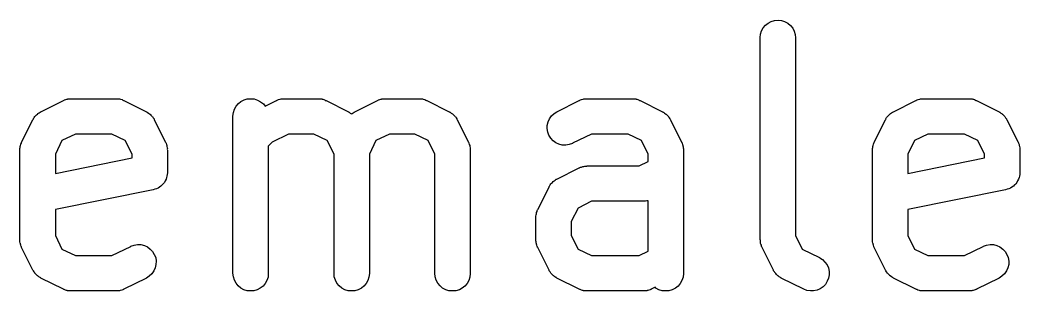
# Model space of a CAD drawing. Extents: x 123.2 to 171.9, y -130.5 to -87.1.
# Drawn here: x 167.61 to 171.855, y -121.112 to -119.962 of the extents above; entities that cross this region are included whole.
import ezdxf

# ---------------------------------------------------------------- set-up
doc = ezdxf.new("R2010")
doc.units = 0
doc.header["$MEASUREMENT"] = 0
doc.layers.add('BLACK', color=7, linetype='CONTINUOUS')

msp = doc.modelspace()

# ---------------------------------------------------------------- linework, layer by layer
at = {"layer": 'BLACK', "linetype": 'CONTINUOUS'}
for p, q in [((170.813, -119.964), (170.828, -119.962)), ((170.828, -119.962), (170.842, -119.964)), ((170.758, -120.008), (170.765, -119.995)), ((170.765, -119.995), (170.775, -119.984)), ((170.775, -119.984), (170.786, -119.975)), ((170.786, -119.975), (170.799, -119.968)), ((170.799, -119.968), (170.813, -119.964)), ((170.842, -119.964), (170.856, -119.968)), ((170.856, -119.968), (170.869, -119.975)), ((170.869, -119.975), (170.881, -119.985)), ((170.881, -119.985), (170.89, -119.996)), ((170.89, -119.996), (170.897, -120.009)), ((170.752, -120.036), (170.754, -120.022)), ((170.752, -120.037), (170.752, -120.036)), ((170.752, -120.895), (170.752, -120.037)), ((170.754, -120.022), (170.758, -120.008)), ((170.897, -120.009), (170.901, -120.023)), ((170.901, -120.023), (170.902, -120.037)), ((170.902, -120.037), (170.902, -120.877)), ((167.794, -120.304), (167.795, -120.303)), ((167.795, -120.303), (167.797, -120.302)), ((167.797, -120.302), (167.799, -120.301)), ((167.799, -120.301), (167.804, -120.3)), ((167.804, -120.3), (167.809, -120.298)), ((167.809, -120.298), (167.811, -120.298)), ((167.811, -120.298), (167.813, -120.297)), ((167.813, -120.297), (167.818, -120.297)), ((167.818, -120.297), (167.823, -120.296)), ((167.823, -120.296), (167.825, -120.296)), ((167.825, -120.296), (167.827, -120.296)), ((167.827, -120.296), (168.018, -120.296)), ((168.018, -120.296), (168.019, -120.296)), ((168.019, -120.296), (168.021, -120.296)), ((168.021, -120.296), (168.023, -120.296)), ((168.023, -120.296), (168.028, -120.297)), ((168.028, -120.297), (168.033, -120.297)), ((168.033, -120.297), (168.036, -120.298)), ((168.036, -120.298), (168.038, -120.298)), ((168.038, -120.298), (168.043, -120.3)), ((168.043, -120.3), (168.047, -120.302)), ((168.047, -120.302), (168.049, -120.303)), ((168.049, -120.303), (168.051, -120.304)), ((168.548, -120.308), (168.561, -120.301)), ((168.561, -120.301), (168.575, -120.297)), ((168.575, -120.297), (168.59, -120.296)), ((168.59, -120.296), (168.604, -120.297)), ((168.604, -120.297), (168.618, -120.302)), ((168.618, -120.302), (168.631, -120.309)), ((168.699, -120.304), (168.7, -120.303)), ((168.7, -120.303), (168.702, -120.302)), ((168.702, -120.302), (168.704, -120.301)), ((168.704, -120.301), (168.708, -120.3)), ((168.708, -120.3), (168.713, -120.298)), ((168.713, -120.298), (168.715, -120.298)), ((168.715, -120.298), (168.718, -120.297)), ((168.718, -120.297), (168.723, -120.297)), ((168.723, -120.297), (168.728, -120.296)), ((168.728, -120.296), (168.73, -120.296)), ((168.73, -120.296), (168.732, -120.296)), ((168.732, -120.296), (168.875, -120.296)), ((168.875, -120.296), (168.876, -120.296)), ((168.876, -120.296), (168.878, -120.296)), ((168.878, -120.296), (168.88, -120.296)), ((168.88, -120.296), (168.886, -120.297)), ((168.886, -120.297), (168.891, -120.297)), ((168.891, -120.297), (168.893, -120.298)), ((168.893, -120.298), (168.895, -120.298)), ((168.895, -120.298), (168.9, -120.3)), ((168.9, -120.3), (168.905, -120.302)), ((168.905, -120.302), (168.906, -120.303)), ((168.906, -120.303), (168.909, -120.304)), ((169.127, -120.304), (169.128, -120.303)), ((169.128, -120.303), (169.13, -120.302)), ((169.13, -120.302), (169.132, -120.301)), ((169.132, -120.301), (169.137, -120.3)), ((169.137, -120.3), (169.142, -120.298)), ((169.142, -120.298), (169.144, -120.298)), ((169.144, -120.298), (169.146, -120.297)), ((169.146, -120.297), (169.151, -120.297)), ((169.151, -120.297), (169.156, -120.296)), ((169.156, -120.296), (169.159, -120.296)), ((169.159, -120.296), (169.161, -120.296)), ((169.161, -120.296), (169.304, -120.296)), ((169.304, -120.296), (169.305, -120.296)), ((169.305, -120.296), (169.307, -120.296)), ((169.307, -120.296), (169.309, -120.296)), ((169.309, -120.296), (169.314, -120.297)), ((169.314, -120.297), (169.319, -120.297)), ((169.319, -120.297), (169.321, -120.298)), ((169.321, -120.298), (169.323, -120.298)), ((169.323, -120.298), (169.328, -120.3)), ((169.328, -120.3), (169.333, -120.302)), ((169.333, -120.302), (169.335, -120.303)), ((169.335, -120.303), (169.337, -120.304)), ((169.984, -120.304), (169.985, -120.303)), ((169.985, -120.303), (169.987, -120.302)), ((169.987, -120.302), (169.989, -120.301)), ((169.989, -120.301), (169.994, -120.3)), ((169.994, -120.3), (169.999, -120.298)), ((169.999, -120.298), (170.001, -120.298)), ((170.001, -120.298), (170.003, -120.297)), ((170.003, -120.297), (170.008, -120.297)), ((170.008, -120.297), (170.013, -120.296)), ((170.013, -120.296), (170.016, -120.296)), ((170.016, -120.296), (170.018, -120.296)), ((170.018, -120.296), (170.208, -120.296)), ((170.208, -120.296), (170.209, -120.296)), ((170.209, -120.296), (170.212, -120.296)), ((170.212, -120.296), (170.214, -120.296)), ((170.214, -120.296), (170.219, -120.297)), ((170.219, -120.297), (170.224, -120.297)), ((170.224, -120.297), (170.226, -120.298)), ((170.226, -120.298), (170.228, -120.298)), ((170.228, -120.298), (170.233, -120.3)), ((170.233, -120.3), (170.238, -120.302)), ((170.238, -120.302), (170.24, -120.303)), ((170.24, -120.303), (170.242, -120.304)), ((171.413, -120.304), (171.414, -120.303)), ((171.414, -120.303), (171.416, -120.302)), ((171.416, -120.302), (171.418, -120.301)), ((171.418, -120.301), (171.423, -120.3)), ((171.423, -120.3), (171.428, -120.298)), ((171.428, -120.298), (171.43, -120.298)), ((171.43, -120.298), (171.432, -120.297)), ((171.432, -120.297), (171.437, -120.297)), ((171.437, -120.297), (171.442, -120.296)), ((171.442, -120.296), (171.444, -120.296)), ((171.444, -120.296), (171.446, -120.296)), ((171.446, -120.296), (171.637, -120.296)), ((171.637, -120.296), (171.638, -120.296)), ((171.638, -120.296), (171.64, -120.296)), ((171.64, -120.296), (171.642, -120.296)), ((171.642, -120.296), (171.647, -120.297)), ((171.647, -120.297), (171.652, -120.297)), ((171.652, -120.297), (171.655, -120.298)), ((171.655, -120.298), (171.657, -120.298)), ((171.657, -120.298), (171.662, -120.3)), ((171.662, -120.3), (171.666, -120.302)), ((171.666, -120.302), (171.668, -120.303)), ((171.668, -120.303), (171.67, -120.304)), ((167.699, -120.351), (167.794, -120.304)), ((168.051, -120.304), (168.147, -120.351)), ((168.516, -120.355), (168.52, -120.341)), ((168.52, -120.341), (168.527, -120.328)), ((168.527, -120.328), (168.537, -120.317)), ((168.537, -120.317), (168.548, -120.308)), ((168.631, -120.309), (168.643, -120.318)), ((168.643, -120.318), (168.651, -120.328)), ((168.651, -120.328), (168.699, -120.304)), ((168.909, -120.304), (169.004, -120.351)), ((169.032, -120.351), (169.127, -120.304)), ((169.337, -120.304), (169.432, -120.351)), ((169.889, -120.351), (169.984, -120.304)), ((170.242, -120.304), (170.337, -120.351)), ((171.318, -120.351), (171.413, -120.304)), ((171.67, -120.304), (171.766, -120.351)), ((167.617, -120.48), (167.665, -120.385)), ((167.665, -120.385), (167.666, -120.384)), ((167.666, -120.382), (167.667, -120.381)), ((167.666, -120.384), (167.666, -120.382)), ((167.667, -120.381), (167.67, -120.376)), ((167.67, -120.376), (167.673, -120.372)), ((167.673, -120.372), (167.675, -120.37)), ((167.675, -120.37), (167.676, -120.369)), ((167.676, -120.369), (167.68, -120.365)), ((167.68, -120.365), (167.684, -120.361)), ((167.684, -120.361), (167.685, -120.36)), ((167.685, -120.36), (167.686, -120.359)), ((167.686, -120.359), (167.691, -120.356)), ((167.691, -120.356), (167.696, -120.353)), ((167.696, -120.353), (167.697, -120.352)), ((167.697, -120.352), (167.699, -120.351)), ((168.147, -120.351), (168.148, -120.352)), ((168.148, -120.352), (168.149, -120.353)), ((168.149, -120.353), (168.15, -120.353)), ((168.15, -120.353), (168.155, -120.357)), ((168.155, -120.357), (168.16, -120.36)), ((168.16, -120.36), (168.161, -120.361)), ((168.161, -120.361), (168.162, -120.362)), ((168.162, -120.362), (168.166, -120.366)), ((168.166, -120.366), (168.17, -120.37)), ((168.17, -120.37), (168.171, -120.371)), ((168.171, -120.371), (168.172, -120.372)), ((168.172, -120.372), (168.175, -120.377)), ((168.175, -120.377), (168.179, -120.382)), ((168.179, -120.382), (168.179, -120.383)), ((168.179, -120.383), (168.18, -120.385)), ((168.18, -120.385), (168.228, -120.48)), ((168.514, -120.37), (168.516, -120.355)), ((168.514, -120.371), (168.514, -120.37)), ((168.514, -121.037), (168.514, -120.371)), ((169.004, -120.351), (169.005, -120.352)), ((169.005, -120.352), (169.006, -120.353)), ((169.006, -120.353), (169.008, -120.353)), ((169.008, -120.353), (169.012, -120.357)), ((169.012, -120.357), (169.017, -120.36)), ((169.017, -120.36), (169.018, -120.361)), ((169.018, -120.36), (169.02, -120.359)), ((169.018, -120.361), (169.018, -120.36)), ((169.02, -120.359), (169.024, -120.356)), ((169.024, -120.356), (169.029, -120.353)), ((169.029, -120.353), (169.031, -120.352)), ((169.031, -120.352), (169.032, -120.351)), ((169.432, -120.351), (169.433, -120.352)), ((169.433, -120.352), (169.435, -120.353)), ((169.435, -120.353), (169.436, -120.353)), ((169.436, -120.353), (169.441, -120.357)), ((169.441, -120.357), (169.446, -120.36)), ((169.446, -120.36), (169.447, -120.361)), ((169.447, -120.361), (169.448, -120.362)), ((169.448, -120.362), (169.452, -120.366)), ((169.452, -120.366), (169.456, -120.37)), ((169.456, -120.37), (169.457, -120.371)), ((169.457, -120.371), (169.458, -120.372)), ((169.458, -120.372), (169.461, -120.377)), ((169.461, -120.377), (169.464, -120.382)), ((169.464, -120.382), (169.465, -120.383)), ((169.465, -120.383), (169.466, -120.385)), ((169.466, -120.385), (169.514, -120.48)), ((169.852, -120.394), (169.858, -120.381)), ((169.858, -120.381), (169.866, -120.369)), ((169.866, -120.369), (169.877, -120.359)), ((169.877, -120.359), (169.889, -120.351)), ((170.337, -120.351), (170.338, -120.352)), ((170.338, -120.352), (170.339, -120.353)), ((170.339, -120.353), (170.341, -120.353)), ((170.341, -120.353), (170.346, -120.357)), ((170.346, -120.357), (170.35, -120.36)), ((170.35, -120.36), (170.351, -120.361)), ((170.351, -120.361), (170.353, -120.362)), ((170.353, -120.362), (170.357, -120.366)), ((170.357, -120.366), (170.361, -120.37)), ((170.361, -120.37), (170.362, -120.371)), ((170.362, -120.371), (170.363, -120.372)), ((170.363, -120.372), (170.366, -120.377)), ((170.366, -120.377), (170.369, -120.382)), ((170.369, -120.382), (170.37, -120.383)), ((170.37, -120.383), (170.371, -120.385)), ((170.371, -120.385), (170.418, -120.48)), ((171.236, -120.48), (171.284, -120.385)), ((171.284, -120.385), (171.285, -120.384)), ((171.285, -120.382), (171.286, -120.381)), ((171.285, -120.384), (171.285, -120.382)), ((171.286, -120.381), (171.289, -120.376)), ((171.289, -120.376), (171.293, -120.372)), ((171.293, -120.372), (171.294, -120.37)), ((171.294, -120.37), (171.295, -120.369)), ((171.295, -120.369), (171.299, -120.365)), ((171.299, -120.365), (171.303, -120.361)), ((171.303, -120.361), (171.304, -120.36)), ((171.304, -120.36), (171.305, -120.359)), ((171.305, -120.359), (171.31, -120.356)), ((171.31, -120.356), (171.315, -120.353)), ((171.315, -120.353), (171.316, -120.352)), ((171.316, -120.352), (171.318, -120.351)), ((171.766, -120.351), (171.767, -120.352)), ((171.767, -120.352), (171.768, -120.353)), ((171.768, -120.353), (171.769, -120.353)), ((171.769, -120.353), (171.774, -120.357)), ((171.774, -120.357), (171.779, -120.36)), ((171.779, -120.36), (171.78, -120.361)), ((171.78, -120.361), (171.781, -120.362)), ((171.781, -120.362), (171.785, -120.366)), ((171.785, -120.366), (171.789, -120.37)), ((171.789, -120.37), (171.79, -120.371)), ((171.79, -120.371), (171.791, -120.372)), ((171.791, -120.372), (171.794, -120.377)), ((171.794, -120.377), (171.798, -120.382)), ((171.798, -120.382), (171.798, -120.383)), ((171.798, -120.383), (171.799, -120.385)), ((171.799, -120.385), (171.847, -120.48)), ((169.848, -120.409), (169.852, -120.394)), ((169.848, -120.423), (169.848, -120.409)), ((169.85, -120.438), (169.848, -120.423)), ((167.845, -120.446), (167.788, -120.474)), ((168, -120.446), (167.845, -120.446)), ((168.057, -120.474), (168, -120.446)), ((168.75, -120.446), (168.681, -120.48)), ((168.857, -120.446), (168.75, -120.446)), ((168.914, -120.474), (168.857, -120.446)), ((169.178, -120.446), (169.121, -120.474)), ((169.286, -120.446), (169.178, -120.446)), ((169.343, -120.474), (169.286, -120.446)), ((169.855, -120.451), (169.85, -120.438)), ((169.863, -120.464), (169.855, -120.451)), ((169.873, -120.475), (169.863, -120.464)), ((170.036, -120.446), (169.956, -120.485)), ((170.191, -120.446), (170.036, -120.446)), ((170.248, -120.474), (170.191, -120.446)), ((171.464, -120.446), (171.407, -120.474)), ((171.619, -120.446), (171.464, -120.446)), ((171.676, -120.474), (171.619, -120.446)), ((167.61, -120.508), (167.611, -120.503)), ((167.61, -120.51), (167.61, -120.508)), ((167.61, -120.513), (167.61, -120.51)), ((167.61, -120.514), (167.61, -120.513)), ((167.61, -120.895), (167.61, -120.514)), ((167.611, -120.498), (167.612, -120.496)), ((167.611, -120.503), (167.611, -120.498)), ((167.612, -120.494), (167.614, -120.489)), ((167.612, -120.496), (167.612, -120.494)), ((167.614, -120.489), (167.616, -120.484)), ((167.616, -120.484), (167.617, -120.482)), ((167.617, -120.482), (167.617, -120.48)), ((167.788, -120.474), (167.76, -120.531)), ((168.086, -120.531), (168.057, -120.474)), ((168.228, -120.48), (168.228, -120.481)), ((168.228, -120.481), (168.229, -120.483)), ((168.229, -120.483), (168.23, -120.485)), ((168.23, -120.485), (168.232, -120.49)), ((168.232, -120.49), (168.233, -120.495)), ((168.233, -120.495), (168.234, -120.497)), ((168.234, -120.497), (168.234, -120.499)), ((168.234, -120.499), (168.235, -120.504)), ((168.235, -120.504), (168.236, -120.509)), ((168.236, -120.509), (168.235, -120.511)), ((168.235, -120.511), (168.236, -120.514)), ((168.236, -120.514), (168.236, -120.609)), ((168.681, -120.48), (168.664, -120.497)), ((168.664, -120.497), (168.664, -121.037)), ((168.943, -120.531), (168.914, -120.474)), ((169.121, -120.474), (169.093, -120.531)), ((169.371, -120.531), (169.343, -120.474)), ((169.514, -120.48), (169.514, -120.481)), ((169.514, -120.481), (169.515, -120.483)), ((169.515, -120.483), (169.516, -120.485)), ((169.516, -120.485), (169.517, -120.49)), ((169.517, -120.49), (169.519, -120.495)), ((169.519, -120.495), (169.519, -120.497)), ((169.519, -120.497), (169.52, -120.499)), ((169.52, -120.499), (169.521, -120.504)), ((169.521, -120.504), (169.521, -120.509)), ((169.521, -120.509), (169.521, -120.511)), ((169.521, -120.511), (169.521, -120.514)), ((169.521, -120.514), (169.521, -121.037)), ((169.885, -120.483), (169.873, -120.475)), ((169.898, -120.489), (169.885, -120.483)), ((169.912, -120.493), (169.898, -120.489)), ((169.927, -120.493), (169.912, -120.493)), ((169.941, -120.491), (169.927, -120.493)), ((169.955, -120.486), (169.941, -120.491)), ((169.956, -120.485), (169.955, -120.486)), ((170.276, -120.531), (170.248, -120.474)), ((170.418, -120.48), (170.419, -120.481)), ((170.419, -120.481), (170.419, -120.483)), ((170.419, -120.483), (170.421, -120.485)), ((170.421, -120.485), (170.422, -120.49)), ((170.422, -120.49), (170.424, -120.495)), ((170.424, -120.495), (170.424, -120.497)), ((170.424, -120.497), (170.425, -120.499)), ((170.425, -120.499), (170.425, -120.504)), ((170.425, -120.504), (170.426, -120.509)), ((170.426, -120.509), (170.426, -120.511)), ((170.426, -120.511), (170.426, -120.514)), ((170.426, -120.514), (170.426, -121.037)), ((171.229, -120.508), (171.23, -120.503)), ((171.229, -120.51), (171.229, -120.508)), ((171.229, -120.513), (171.229, -120.51)), ((171.229, -120.514), (171.229, -120.513)), ((171.229, -120.895), (171.229, -120.514)), ((171.23, -120.498), (171.231, -120.496)), ((171.23, -120.503), (171.23, -120.498)), ((171.231, -120.494), (171.233, -120.489)), ((171.231, -120.496), (171.231, -120.494)), ((171.233, -120.489), (171.235, -120.484)), ((171.235, -120.484), (171.236, -120.482)), ((171.236, -120.482), (171.236, -120.48)), ((171.407, -120.474), (171.379, -120.531)), ((171.705, -120.531), (171.676, -120.474)), ((171.847, -120.48), (171.847, -120.481)), ((171.847, -120.481), (171.848, -120.483)), ((171.848, -120.483), (171.849, -120.485)), ((171.849, -120.485), (171.851, -120.49)), ((171.851, -120.49), (171.852, -120.495)), ((171.852, -120.495), (171.853, -120.497)), ((171.853, -120.497), (171.853, -120.499)), ((171.853, -120.499), (171.854, -120.504)), ((171.854, -120.504), (171.855, -120.509)), ((171.855, -120.509), (171.855, -120.511)), ((171.855, -120.511), (171.855, -120.514)), ((171.855, -120.514), (171.855, -120.609)), ((167.76, -120.531), (167.76, -120.613)), ((167.76, -120.613), (168.086, -120.547)), ((168.086, -120.547), (168.086, -120.531)), ((168.943, -121.037), (168.943, -120.531)), ((169.093, -120.531), (169.093, -121.037)), ((169.371, -121.037), (169.371, -120.531)), ((170.276, -120.562), (170.276, -120.531)), ((171.379, -120.531), (171.379, -120.613)), ((171.379, -120.613), (171.705, -120.547)), ((171.705, -120.547), (171.705, -120.531)), ((169.889, -120.637), (169.984, -120.589)), ((169.984, -120.589), (169.985, -120.589)), ((169.985, -120.589), (169.987, -120.588)), ((169.987, -120.588), (169.989, -120.587)), ((169.989, -120.587), (169.994, -120.586)), ((169.994, -120.586), (169.999, -120.584)), ((169.999, -120.584), (170.001, -120.583)), ((170.001, -120.583), (170.003, -120.583)), ((170.003, -120.583), (170.008, -120.582)), ((170.008, -120.582), (170.013, -120.582)), ((170.013, -120.582), (170.016, -120.582)), ((170.016, -120.582), (170.018, -120.581)), ((170.018, -120.581), (170.238, -120.581)), ((170.238, -120.581), (170.276, -120.562)), ((168.23, -120.638), (168.226, -120.644)), ((168.232, -120.631), (168.23, -120.638)), ((168.23, -120.638), (168.23, -120.638)), ((168.23, -120.638), (168.23, -120.638)), ((168.234, -120.624), (168.232, -120.631)), ((168.235, -120.617), (168.234, -120.624)), ((168.234, -120.624), (168.234, -120.624)), ((168.234, -120.624), (168.234, -120.624)), ((168.236, -120.61), (168.235, -120.617)), ((168.236, -120.609), (168.236, -120.609)), ((168.236, -120.609), (168.236, -120.609)), ((168.236, -120.609), (168.236, -120.609)), ((168.236, -120.609), (168.236, -120.61)), ((169.877, -120.645), (169.882, -120.642)), ((169.882, -120.642), (169.886, -120.638)), ((169.886, -120.638), (169.888, -120.638)), ((169.888, -120.638), (169.889, -120.637)), ((171.849, -120.638), (171.845, -120.644)), ((171.851, -120.631), (171.849, -120.638)), ((171.849, -120.638), (171.849, -120.638)), ((171.849, -120.638), (171.849, -120.638)), ((171.853, -120.624), (171.851, -120.631)), ((171.854, -120.617), (171.853, -120.624)), ((171.853, -120.624), (171.853, -120.624)), ((171.853, -120.624), (171.853, -120.624)), ((171.855, -120.61), (171.854, -120.617)), ((171.855, -120.609), (171.855, -120.609)), ((171.855, -120.609), (171.855, -120.609)), ((171.855, -120.609), (171.855, -120.609)), ((171.855, -120.609), (171.855, -120.61)), ((168.175, -120.682), (167.76, -120.766)), ((168.182, -120.68), (168.175, -120.682)), ((168.189, -120.678), (168.182, -120.68)), ((168.196, -120.675), (168.189, -120.678)), ((168.189, -120.678), (168.189, -120.678)), ((168.189, -120.678), (168.189, -120.678)), ((168.202, -120.672), (168.196, -120.675)), ((168.208, -120.667), (168.202, -120.671)), ((168.202, -120.671), (168.202, -120.671)), ((168.202, -120.671), (168.202, -120.672)), ((168.213, -120.662), (168.208, -120.667)), ((168.214, -120.662), (168.213, -120.662)), ((168.213, -120.662), (168.213, -120.662)), ((168.218, -120.657), (168.214, -120.662)), ((168.223, -120.651), (168.218, -120.657)), ((168.226, -120.644), (168.223, -120.651)), ((168.223, -120.651), (168.223, -120.651)), ((168.223, -120.651), (168.223, -120.651)), ((169.808, -120.766), (169.856, -120.671)), ((169.856, -120.67), (169.857, -120.668)), ((169.856, -120.671), (169.856, -120.67)), ((169.857, -120.668), (169.858, -120.667)), ((169.858, -120.667), (169.861, -120.662)), ((169.861, -120.662), (169.864, -120.657)), ((169.864, -120.657), (169.865, -120.656)), ((169.865, -120.656), (169.866, -120.655)), ((169.866, -120.655), (169.87, -120.651)), ((169.87, -120.651), (169.874, -120.647)), ((169.874, -120.647), (169.876, -120.646)), ((169.876, -120.646), (169.877, -120.645)), ((171.794, -120.682), (171.379, -120.766)), ((171.801, -120.68), (171.794, -120.682)), ((171.808, -120.678), (171.801, -120.68)), ((171.815, -120.675), (171.808, -120.678)), ((171.808, -120.678), (171.808, -120.678)), ((171.808, -120.678), (171.808, -120.678)), ((171.821, -120.672), (171.815, -120.675)), ((171.827, -120.667), (171.821, -120.671)), ((171.821, -120.671), (171.821, -120.671)), ((171.821, -120.671), (171.821, -120.672)), ((171.832, -120.662), (171.827, -120.667)), ((171.833, -120.662), (171.832, -120.662)), ((171.832, -120.662), (171.832, -120.662)), ((171.837, -120.657), (171.833, -120.662)), ((171.842, -120.651), (171.837, -120.657)), ((171.845, -120.644), (171.842, -120.651)), ((171.842, -120.651), (171.842, -120.651)), ((171.842, -120.651), (171.842, -120.651)), ((167.76, -120.766), (167.76, -120.877)), ((169.805, -120.775), (169.806, -120.77)), ((169.806, -120.77), (169.807, -120.768)), ((169.807, -120.768), (169.808, -120.766)), ((169.979, -120.76), (169.95, -120.817)), ((170.036, -120.731), (169.979, -120.76)), ((170.256, -120.731), (170.036, -120.731)), ((170.258, -120.731), (170.256, -120.731)), ((170.26, -120.731), (170.258, -120.731)), ((170.265, -120.731), (170.26, -120.731)), ((170.271, -120.73), (170.265, -120.731)), ((170.273, -120.729), (170.271, -120.73)), ((170.275, -120.729), (170.273, -120.729)), ((170.276, -120.729), (170.275, -120.729)), ((170.276, -120.943), (170.276, -120.729)), ((171.379, -120.766), (171.379, -120.877)), ((169.8, -120.794), (169.801, -120.789)), ((169.8, -120.796), (169.8, -120.794)), ((169.8, -120.798), (169.8, -120.796)), ((169.8, -120.799), (169.8, -120.798)), ((169.8, -120.895), (169.8, -120.799)), ((169.801, -120.789), (169.802, -120.784)), ((169.802, -120.782), (169.803, -120.779)), ((169.802, -120.784), (169.802, -120.782)), ((169.803, -120.779), (169.805, -120.775)), ((169.95, -120.817), (169.95, -120.877)), ((167.61, -120.897), (167.61, -120.895)), ((167.61, -120.899), (167.61, -120.897)), ((167.76, -120.877), (167.788, -120.934)), ((169.8, -120.897), (169.8, -120.895)), ((169.8, -120.899), (169.8, -120.897)), ((169.95, -120.877), (169.979, -120.934)), ((170.753, -120.897), (170.752, -120.895)), ((170.753, -120.899), (170.753, -120.897)), ((170.902, -120.877), (170.931, -120.934)), ((171.229, -120.897), (171.229, -120.895)), ((171.229, -120.899), (171.229, -120.897)), ((171.379, -120.877), (171.407, -120.934)), ((167.61, -120.904), (167.61, -120.899)), ((167.611, -120.909), (167.61, -120.904)), ((167.612, -120.911), (167.611, -120.909)), ((167.612, -120.913), (167.612, -120.911)), ((167.614, -120.918), (167.612, -120.913)), ((167.615, -120.923), (167.614, -120.918)), ((167.616, -120.925), (167.615, -120.923)), ((167.617, -120.927), (167.616, -120.925)), ((167.617, -120.928), (167.617, -120.927)), ((167.665, -121.023), (167.617, -120.928)), ((167.788, -120.934), (167.845, -120.962)), ((168, -120.962), (168.08, -120.923)), ((168.08, -120.922), (168.094, -120.917)), ((168.08, -120.923), (168.08, -120.922)), ((168.094, -120.917), (168.109, -120.915)), ((168.109, -120.915), (168.123, -120.915)), ((168.123, -120.915), (168.138, -120.919)), ((168.138, -120.919), (168.151, -120.925)), ((168.151, -120.925), (168.163, -120.934)), ((168.163, -120.934), (168.173, -120.944)), ((169.801, -120.904), (169.8, -120.899)), ((169.801, -120.909), (169.801, -120.904)), ((169.802, -120.911), (169.801, -120.909)), ((169.802, -120.913), (169.802, -120.911)), ((169.804, -120.918), (169.802, -120.913)), ((169.806, -120.923), (169.804, -120.918)), ((169.807, -120.925), (169.806, -120.923)), ((169.807, -120.927), (169.807, -120.925)), ((169.808, -120.928), (169.807, -120.927)), ((169.856, -121.023), (169.808, -120.928)), ((169.979, -120.934), (170.036, -120.962)), ((170.753, -120.904), (170.753, -120.899)), ((170.754, -120.909), (170.753, -120.904)), ((170.754, -120.911), (170.754, -120.909)), ((170.755, -120.913), (170.754, -120.911)), ((170.757, -120.918), (170.755, -120.913)), ((170.758, -120.923), (170.757, -120.918)), ((170.759, -120.925), (170.758, -120.923)), ((170.76, -120.927), (170.759, -120.925)), ((170.76, -120.928), (170.76, -120.927)), ((170.808, -121.023), (170.76, -120.928)), ((170.931, -120.934), (171.004, -120.97)), ((171.229, -120.904), (171.229, -120.899)), ((171.23, -120.909), (171.229, -120.904)), ((171.231, -120.911), (171.23, -120.909)), ((171.231, -120.913), (171.231, -120.911)), ((171.233, -120.918), (171.231, -120.913)), ((171.234, -120.923), (171.233, -120.918)), ((171.235, -120.925), (171.234, -120.923)), ((171.236, -120.927), (171.235, -120.925)), ((171.236, -120.928), (171.236, -120.927)), ((171.284, -121.023), (171.236, -120.928)), ((171.407, -120.934), (171.464, -120.962)), ((171.619, -120.962), (171.699, -120.923)), ((171.699, -120.923), (171.7, -120.922)), ((171.7, -120.922), (171.713, -120.917)), ((171.713, -120.917), (171.728, -120.915)), ((171.728, -120.915), (171.742, -120.915)), ((171.742, -120.915), (171.757, -120.919)), ((171.757, -120.919), (171.77, -120.925)), ((171.77, -120.925), (171.782, -120.934)), ((171.782, -120.934), (171.792, -120.944)), ((167.845, -120.962), (168, -120.962)), ((168.173, -120.944), (168.18, -120.957)), ((168.18, -120.957), (168.186, -120.97)), ((168.186, -120.97), (168.188, -120.985)), ((170.036, -120.962), (170.238, -120.962)), ((170.238, -120.962), (170.276, -120.943)), ((171.004, -120.97), (171.005, -120.971)), ((171.005, -120.971), (171.017, -120.979)), ((171.017, -120.979), (171.027, -120.989)), ((171.464, -120.962), (171.619, -120.962)), ((171.792, -120.944), (171.799, -120.957)), ((171.799, -120.957), (171.805, -120.97)), ((171.805, -120.97), (171.807, -120.985)), ((167.666, -121.025), (167.665, -121.023)), ((168.184, -121.014), (168.178, -121.027)), ((168.187, -120.999), (168.184, -121.014)), ((168.188, -120.985), (168.187, -120.999)), ((169.856, -121.025), (169.856, -121.023)), ((170.809, -121.025), (170.808, -121.023)), ((171.027, -120.989), (171.036, -121.001)), ((171.036, -121.001), (171.042, -121.014)), ((171.042, -121.014), (171.045, -121.029)), ((171.285, -121.025), (171.284, -121.023)), ((171.803, -121.014), (171.797, -121.027)), ((171.807, -120.999), (171.803, -121.014)), ((171.807, -120.985), (171.807, -120.999)), ((167.667, -121.026), (167.666, -121.025)), ((167.67, -121.031), (167.667, -121.026)), ((167.673, -121.036), (167.67, -121.031)), ((167.674, -121.037), (167.673, -121.036)), ((167.675, -121.038), (167.674, -121.037)), ((167.679, -121.042), (167.675, -121.038)), ((167.683, -121.046), (167.679, -121.042)), ((167.684, -121.047), (167.683, -121.046)), ((167.685, -121.048), (167.684, -121.047)), ((167.69, -121.052), (167.685, -121.048)), ((167.695, -121.055), (167.69, -121.052)), ((167.696, -121.055), (167.695, -121.055)), ((167.698, -121.056), (167.696, -121.055)), ((167.699, -121.057), (167.698, -121.056)), ((167.794, -121.104), (167.699, -121.057)), ((168.147, -121.057), (168.051, -121.104)), ((168.159, -121.049), (168.147, -121.057)), ((168.17, -121.039), (168.159, -121.049)), ((168.178, -121.027), (168.17, -121.039)), ((168.516, -121.052), (168.514, -121.037)), ((168.52, -121.066), (168.516, -121.052)), ((168.527, -121.079), (168.52, -121.066)), ((168.658, -121.067), (168.651, -121.08)), ((168.663, -121.053), (168.658, -121.067)), ((168.664, -121.038), (168.663, -121.053)), ((168.664, -121.037), (168.664, -121.038)), ((168.944, -121.052), (168.943, -121.037)), ((168.949, -121.066), (168.944, -121.052)), ((168.955, -121.079), (168.949, -121.066)), ((169.087, -121.067), (169.08, -121.08)), ((169.091, -121.053), (169.087, -121.067)), ((169.093, -121.038), (169.091, -121.053)), ((169.093, -121.037), (169.093, -121.038)), ((169.373, -121.052), (169.371, -121.037)), ((169.377, -121.066), (169.373, -121.052)), ((169.384, -121.079), (169.377, -121.066)), ((169.515, -121.067), (169.508, -121.08)), ((169.52, -121.053), (169.515, -121.067)), ((169.521, -121.038), (169.52, -121.053)), ((169.521, -121.037), (169.521, -121.038)), ((169.857, -121.026), (169.856, -121.025)), ((169.86, -121.031), (169.857, -121.026)), ((169.863, -121.036), (169.86, -121.031)), ((169.864, -121.037), (169.863, -121.036)), ((169.865, -121.038), (169.864, -121.037)), ((169.869, -121.042), (169.865, -121.038)), ((169.873, -121.046), (169.869, -121.042)), ((169.875, -121.047), (169.873, -121.046)), ((169.876, -121.048), (169.875, -121.047)), ((169.881, -121.052), (169.876, -121.048)), ((169.885, -121.055), (169.881, -121.052)), ((169.887, -121.055), (169.885, -121.055)), ((169.888, -121.056), (169.887, -121.055)), ((169.889, -121.057), (169.888, -121.056)), ((169.984, -121.104), (169.889, -121.057)), ((170.42, -121.067), (170.413, -121.08)), ((170.425, -121.053), (170.42, -121.067)), ((170.426, -121.038), (170.425, -121.053)), ((170.426, -121.037), (170.426, -121.038)), ((170.809, -121.026), (170.809, -121.025)), ((170.813, -121.031), (170.809, -121.026)), ((170.816, -121.036), (170.813, -121.031)), ((170.817, -121.037), (170.816, -121.036)), ((170.818, -121.038), (170.817, -121.037)), ((170.822, -121.042), (170.818, -121.038)), ((170.826, -121.046), (170.822, -121.042)), ((170.827, -121.047), (170.826, -121.046)), ((170.828, -121.048), (170.827, -121.047)), ((170.833, -121.052), (170.828, -121.048)), ((170.838, -121.055), (170.833, -121.052)), ((170.839, -121.055), (170.838, -121.055)), ((170.841, -121.056), (170.839, -121.055)), ((170.841, -121.057), (170.841, -121.056)), ((170.937, -121.104), (170.841, -121.057)), ((171.042, -121.058), (171.037, -121.071)), ((171.045, -121.043), (171.042, -121.058)), ((171.045, -121.029), (171.045, -121.043)), ((171.286, -121.026), (171.285, -121.025)), ((171.289, -121.031), (171.286, -121.026)), ((171.292, -121.036), (171.289, -121.031)), ((171.293, -121.037), (171.292, -121.036)), ((171.294, -121.038), (171.293, -121.037)), ((171.298, -121.042), (171.294, -121.038)), ((171.302, -121.046), (171.298, -121.042)), ((171.303, -121.047), (171.302, -121.046)), ((171.304, -121.048), (171.303, -121.047)), ((171.309, -121.052), (171.304, -121.048)), ((171.314, -121.055), (171.309, -121.052)), ((171.315, -121.055), (171.314, -121.055)), ((171.317, -121.056), (171.315, -121.055)), ((171.318, -121.057), (171.317, -121.056)), ((171.413, -121.104), (171.318, -121.057)), ((171.766, -121.057), (171.67, -121.104)), ((171.778, -121.049), (171.766, -121.057)), ((171.789, -121.039), (171.778, -121.049)), ((171.797, -121.027), (171.789, -121.039)), ((167.796, -121.105), (167.794, -121.104)), ((167.798, -121.106), (167.796, -121.105)), ((167.803, -121.108), (167.798, -121.106)), ((167.808, -121.11), (167.803, -121.108)), ((168.042, -121.108), (168.037, -121.11)), ((168.046, -121.107), (168.042, -121.108)), ((168.048, -121.106), (168.046, -121.107)), ((168.05, -121.105), (168.048, -121.106)), ((168.051, -121.104), (168.05, -121.105)), ((168.536, -121.09), (168.527, -121.079)), ((168.547, -121.1), (168.536, -121.09)), ((168.56, -121.107), (168.547, -121.1)), ((168.574, -121.111), (168.56, -121.107)), ((168.617, -121.107), (168.603, -121.111)), ((168.63, -121.1), (168.617, -121.107)), ((168.642, -121.091), (168.63, -121.1)), ((168.651, -121.08), (168.642, -121.091)), ((168.965, -121.09), (168.955, -121.079)), ((168.976, -121.1), (168.965, -121.09)), ((168.989, -121.107), (168.976, -121.1)), ((169.003, -121.111), (168.989, -121.107)), ((169.046, -121.107), (169.032, -121.111)), ((169.059, -121.1), (169.046, -121.107)), ((169.07, -121.091), (169.059, -121.1)), ((169.08, -121.08), (169.07, -121.091)), ((169.393, -121.09), (169.384, -121.079)), ((169.404, -121.1), (169.393, -121.09)), ((169.417, -121.107), (169.404, -121.1)), ((169.431, -121.111), (169.417, -121.107)), ((169.475, -121.107), (169.46, -121.111)), ((169.487, -121.1), (169.475, -121.107)), ((169.499, -121.091), (169.487, -121.1)), ((169.508, -121.08), (169.499, -121.091)), ((169.986, -121.105), (169.984, -121.104)), ((169.988, -121.106), (169.986, -121.105)), ((169.993, -121.108), (169.988, -121.106)), ((169.998, -121.11), (169.993, -121.108)), ((170.28, -121.108), (170.275, -121.11)), ((170.285, -121.107), (170.28, -121.108)), ((170.286, -121.106), (170.285, -121.107)), ((170.289, -121.105), (170.286, -121.106)), ((170.306, -121.096), (170.289, -121.104)), ((170.289, -121.104), (170.289, -121.105)), ((170.309, -121.1), (170.306, -121.096)), ((170.322, -121.107), (170.309, -121.1)), ((170.336, -121.111), (170.322, -121.107)), ((170.379, -121.107), (170.365, -121.111)), ((170.392, -121.1), (170.379, -121.107)), ((170.404, -121.091), (170.392, -121.1)), ((170.413, -121.08), (170.404, -121.091)), ((170.95, -121.11), (170.937, -121.104)), ((170.994, -121.109), (170.979, -121.112)), ((171.007, -121.103), (170.994, -121.109)), ((171.019, -121.094), (171.007, -121.103)), ((171.029, -121.084), (171.019, -121.094)), ((171.037, -121.071), (171.029, -121.084)), ((171.415, -121.105), (171.413, -121.104)), ((171.417, -121.106), (171.415, -121.105)), ((171.422, -121.108), (171.417, -121.106)), ((171.427, -121.11), (171.422, -121.108)), ((171.661, -121.108), (171.656, -121.11)), ((171.665, -121.107), (171.661, -121.108)), ((171.667, -121.106), (171.665, -121.107)), ((171.67, -121.105), (171.667, -121.106)), ((171.67, -121.104), (171.67, -121.105)), ((167.81, -121.11), (167.808, -121.11)), ((167.812, -121.111), (167.81, -121.11)), ((167.817, -121.111), (167.812, -121.111)), ((167.822, -121.112), (167.817, -121.111)), ((167.824, -121.112), (167.822, -121.112)), ((167.826, -121.112), (167.824, -121.112)), ((167.827, -121.112), (167.826, -121.112)), ((168.018, -121.112), (167.827, -121.112)), ((168.02, -121.112), (168.018, -121.112)), ((168.022, -121.112), (168.02, -121.112)), ((168.027, -121.111), (168.022, -121.112)), ((168.032, -121.111), (168.027, -121.111)), ((168.035, -121.11), (168.032, -121.111)), ((168.037, -121.11), (168.035, -121.11)), ((168.589, -121.112), (168.574, -121.111)), ((168.603, -121.111), (168.589, -121.112)), ((169.017, -121.112), (169.003, -121.111)), ((169.032, -121.111), (169.017, -121.112)), ((169.446, -121.112), (169.431, -121.111)), ((169.46, -121.111), (169.446, -121.112)), ((170, -121.11), (169.998, -121.11)), ((170.002, -121.111), (170, -121.11)), ((170.007, -121.111), (170.002, -121.111)), ((170.012, -121.112), (170.007, -121.111)), ((170.015, -121.112), (170.012, -121.112)), ((170.017, -121.112), (170.015, -121.112)), ((170.018, -121.112), (170.017, -121.112)), ((170.256, -121.112), (170.018, -121.112)), ((170.258, -121.112), (170.256, -121.112)), ((170.26, -121.112), (170.258, -121.112)), ((170.265, -121.111), (170.26, -121.112)), ((170.271, -121.111), (170.265, -121.111)), ((170.273, -121.11), (170.271, -121.111)), ((170.275, -121.11), (170.273, -121.11)), ((170.351, -121.112), (170.336, -121.111)), ((170.365, -121.111), (170.351, -121.112)), ((170.965, -121.112), (170.95, -121.11)), ((170.979, -121.112), (170.965, -121.112)), ((171.429, -121.11), (171.427, -121.11)), ((171.431, -121.111), (171.429, -121.11)), ((171.436, -121.111), (171.431, -121.111)), ((171.441, -121.112), (171.436, -121.111)), ((171.443, -121.112), (171.441, -121.112)), ((171.445, -121.112), (171.443, -121.112)), ((171.446, -121.112), (171.445, -121.112)), ((171.637, -121.112), (171.446, -121.112)), ((171.639, -121.112), (171.637, -121.112)), ((171.641, -121.112), (171.639, -121.112)), ((171.646, -121.111), (171.641, -121.112)), ((171.651, -121.111), (171.646, -121.111)), ((171.654, -121.11), (171.651, -121.111)), ((171.656, -121.11), (171.654, -121.11))]:
    msp.add_line(p, q, dxfattribs=at)

doc.saveas('drawing.dxf')
